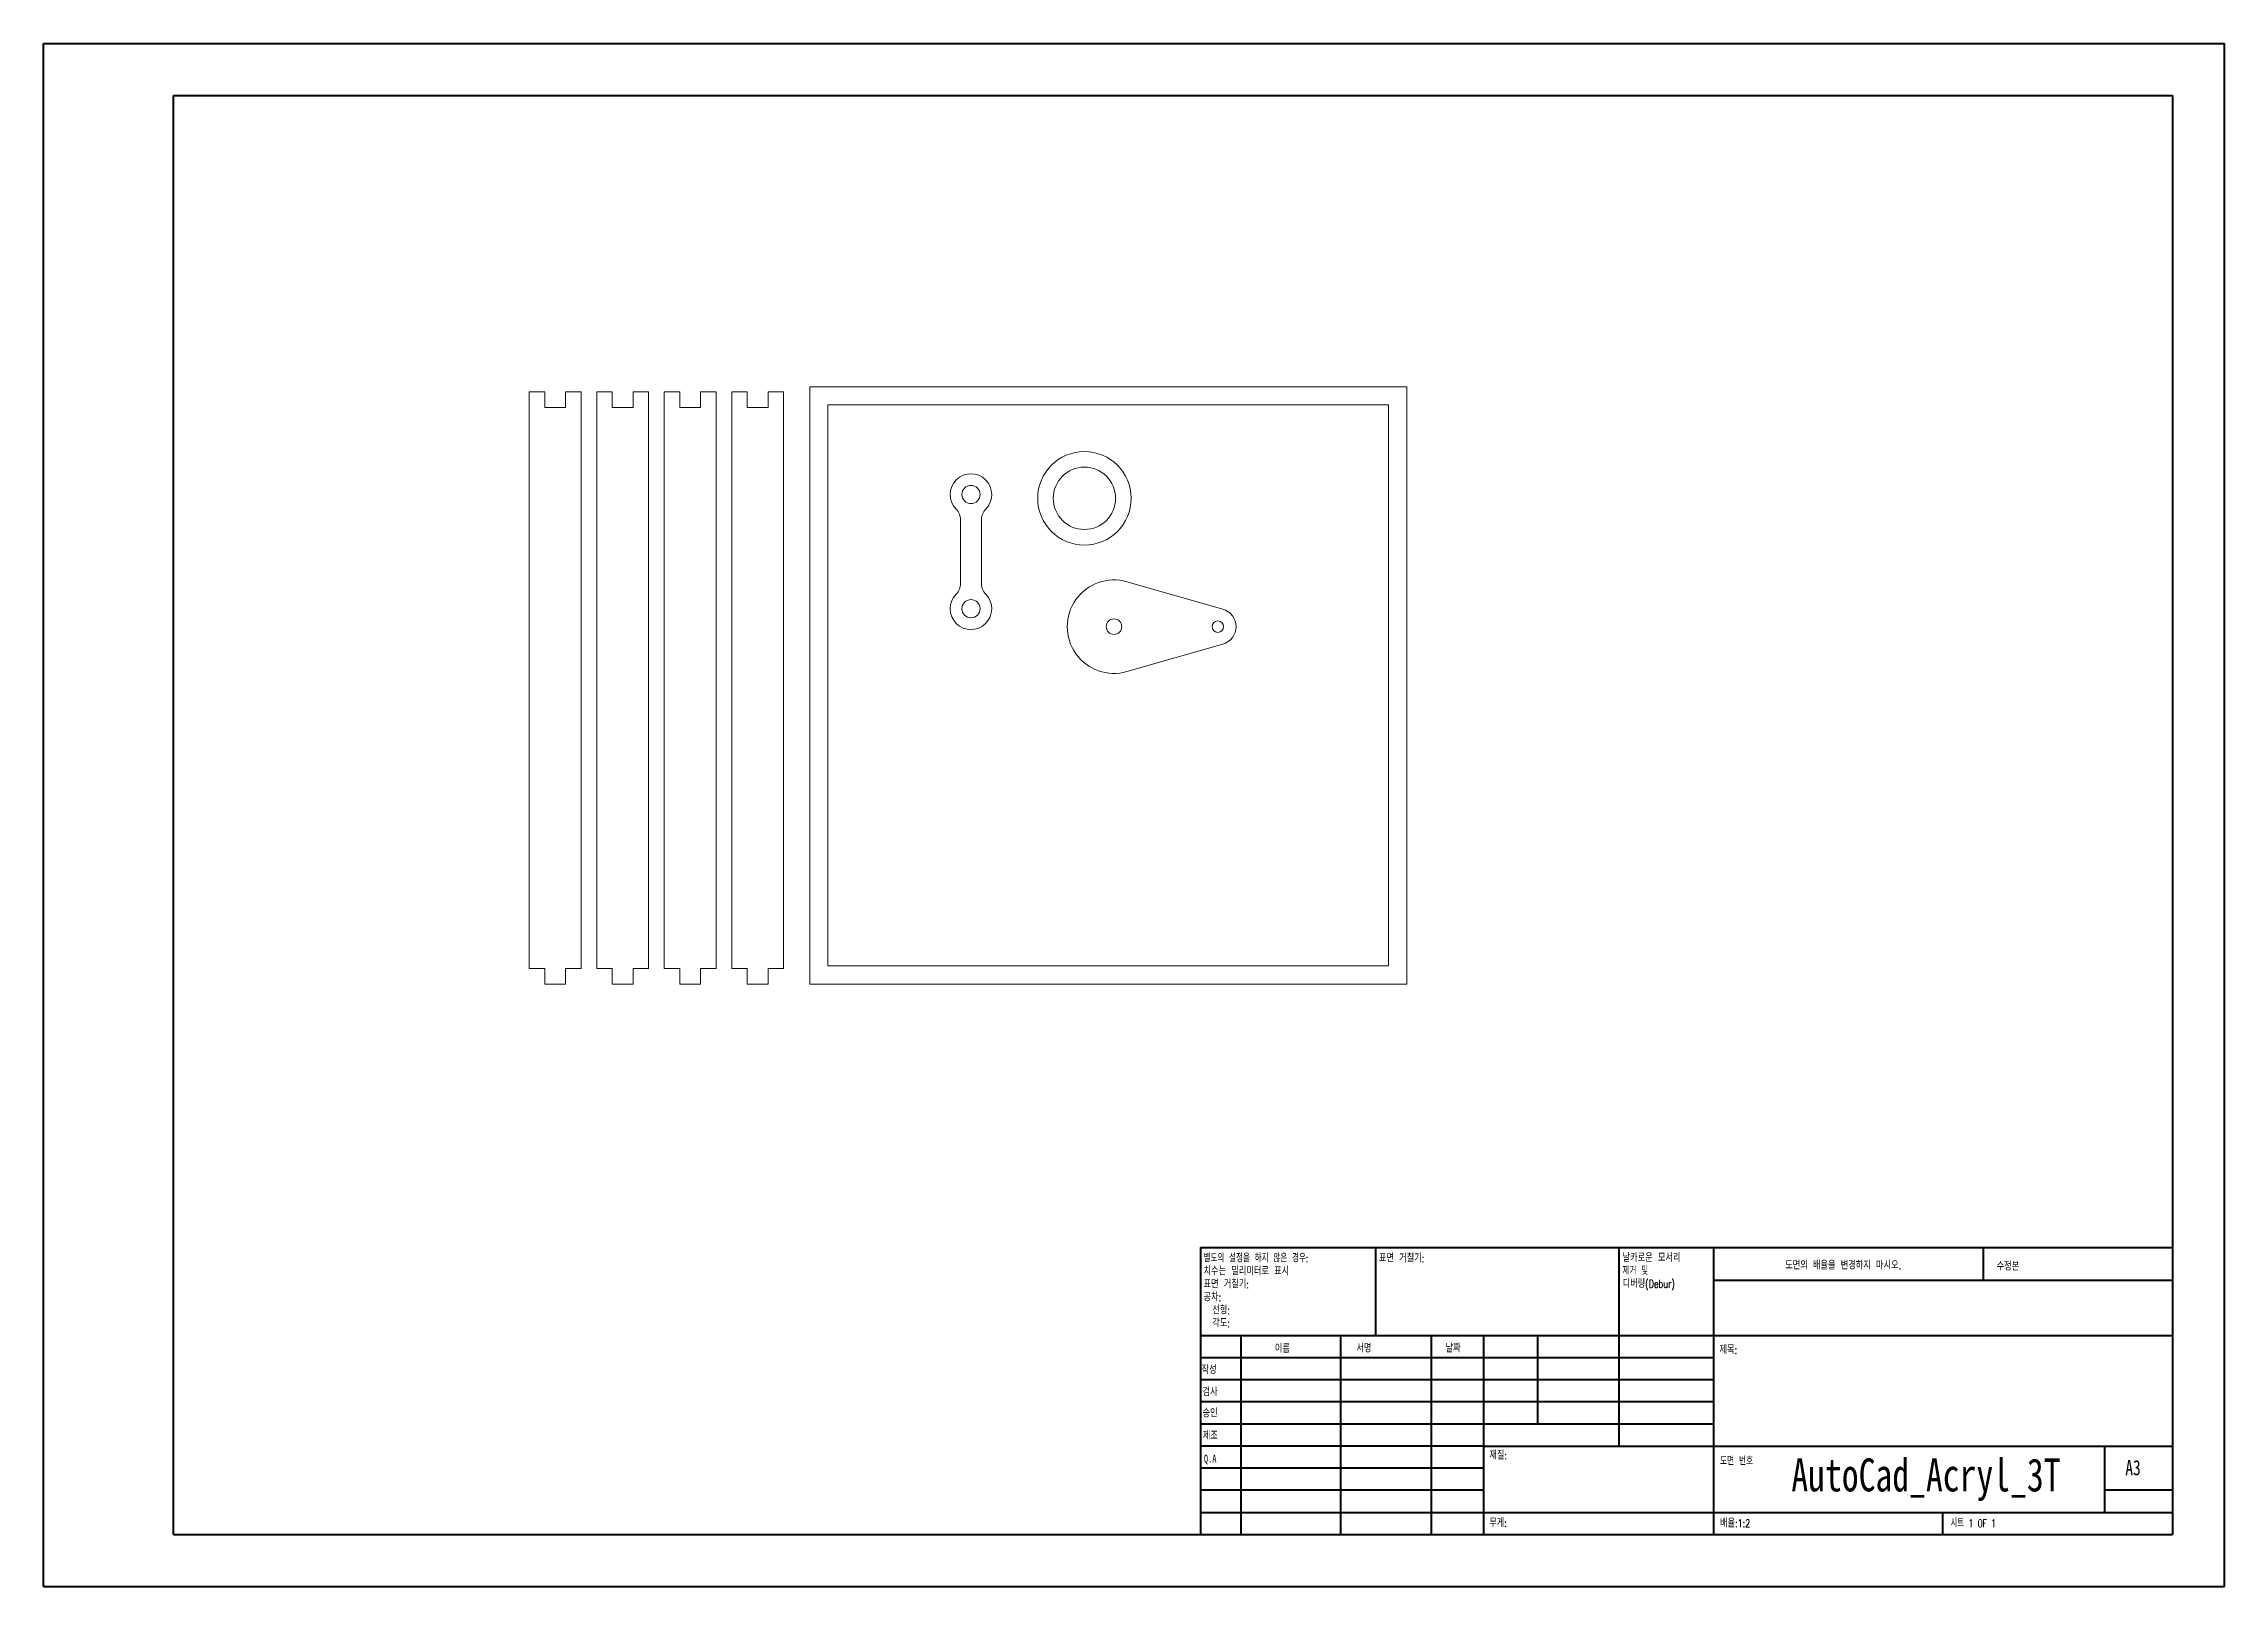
# Model space of a CAD drawing. Header units: millimetres. Extents: x 0 to 420, y 0 to 297.
import ezdxf

# ---------------------------------------------------------------- set-up
doc = ezdxf.new("R2010")
doc.units = ezdxf.units.MM
doc.styles.add('SLDTEXTSTYLE0', font='TXT', dxfattribs={"width": 0.75})
doc.styles.add('SLDTEXTSTYLE1', font='TXT', dxfattribs={"width": 0.75, "bigfont": 'bigfont'})
doc.styles.add('SLDTEXTSTYLE2', font='TXT', dxfattribs={"width": 0.666667, "bigfont": 'bigfont'})
doc.styles.add('SLDTEXTSTYLE3', font='TXT', dxfattribs={"width": 0.7, "bigfont": 'bigfont'})
doc.styles.add('SLDTEXTSTYLE4', font='TXT', dxfattribs={"width": 0.6875, "bigfont": 'bigfont'})
doc.styles.add('SLDTEXTSTYLE5', font='TXT', dxfattribs={"width": 0.691176, "bigfont": 'bigfont'})

# ---------------------------------------------------------------- blocks, each defined once
blk = doc.blocks.new('SW_NOTE_0')
at = {"color": 0, "linetype": 'Continuous', "lineweight": 0, "char_height": 1.5, "attachment_point": 1}
for s, insert, style in [('날카로운 모서리', (0, 1.93), 'SLDTEXTSTYLE1'), ('제거 및', (0, -0.57), 'SLDTEXTSTYLE4'), ('디버링(Debur)', (0, -3.07), 'SLDTEXTSTYLE1')]:
    blk.add_mtext(s, dxfattribs=dict(at, insert=insert, style=style))
blk = doc.blocks.new('SW_NOTE_1')
at = {"color": 0, "linetype": 'Continuous', "lineweight": 0, "char_height": 1.5, "attachment_point": 1}
for s, insert, style in [('별도의 설정을 하지 않은 경우:', (0, 1.93), 'SLDTEXTSTYLE5'), ('표면 거칠기:', (0, -3.07), 'SLDTEXTSTYLE1'), ('치수는 밀리미터로 표시', (0, -0.57), 'SLDTEXTSTYLE1'), ('공차:', (0, -5.57), 'SLDTEXTSTYLE1'), ('선형:', (1.69, -8.07), 'SLDTEXTSTYLE1'), ('각도:', (1.69, -10.57), 'SLDTEXTSTYLE1')]:
    blk.add_mtext(s, dxfattribs=dict(at, insert=insert, style=style))

msp = doc.modelspace()

# ---------------------------------------------------------------- linework, layer by layer
at = {"color": 7, "linetype": 'Continuous', "lineweight": 40}
for p, q in [((0.08, 0.21), (0.08, 297.21)), ((0.08, 297.21), (420.08, 297.21)), ((420.08, 0.21), (420.08, 297.21)), ((25.08, 10.21), (25.08, 287.21)), ((25.08, 287.21), (410.08, 287.21)), ((410.08, 287.21), (410.08, 10.21)), ((222.88, 65.46), (410.08, 65.46)), ((222.88, 65.46), (222.88, 10.21)), ((256.68, 48.46), (256.68, 65.46)), ((303.48, 65.46), (303.48, 27.21)), ((321.68, 65.46), (321.68, 10.21)), ((373.68, 59.09), (373.68, 65.46)), ((410.08, 59.09), (321.68, 59.09)), ((410.08, 48.46), (222.88, 48.46)), ((230.68, 48.46), (230.68, 10.21)), ((249.87, 48.46), (249.87, 10.21)), ((267.28, 48.46), (267.28, 10.21)), ((277.48, 10.21), (277.48, 48.46)), ((287.88, 31.46), (287.88, 48.46)), ((321.68, 44.21), (222.88, 44.21)), ((321.68, 39.96), (222.88, 39.96)), ((321.68, 35.71), (222.88, 35.71)), ((321.68, 31.46), (222.88, 31.46)), ((277.48, 27.21), (222.88, 27.21)), ((277.48, 27.21), (410.08, 27.21)), ((397.08, 14.46), (397.08, 27.21)), ((277.48, 22.96), (222.88, 22.96)), ((277.48, 18.71), (222.88, 18.71)), ((410.08, 18.71), (397.08, 18.71)), ((222.88, 14.46), (410.08, 14.46)), ((365.88, 10.21), (365.88, 14.46)), ((25.08, 10.21), (410.08, 10.21)), ((0.08, 0.21), (420.08, 0.21))]:
    msp.add_line(p, q, dxfattribs=at)
at = {"color": 7, "linetype": 'Continuous', "lineweight": 15}
for p, q in [((262.62, 231.17), (147.62, 231.17)), ((147.62, 231.17), (147.62, 116.17)), ((262.62, 116.17), (262.62, 231.17)), ((93.6, 119.17), (93.6, 230.17)), ((93.6, 230.17), (96.6, 230.17)), ((96.6, 230.17), (96.6, 227.17)), ((96.6, 227.17), (100.6, 227.17)), ((100.6, 227.17), (100.6, 230.17)), ((100.6, 230.17), (103.6, 230.17)), ((103.6, 230.17), (103.6, 119.17)), ((106.6, 119.17), (106.6, 230.17)), ((106.6, 230.17), (109.6, 230.17)), ((109.6, 230.17), (109.6, 227.17)), ((109.6, 227.17), (113.6, 227.17)), ((113.6, 227.17), (113.6, 230.17)), ((113.6, 230.17), (116.6, 230.17)), ((116.6, 230.17), (116.6, 119.17)), ((119.6, 119.17), (119.6, 230.17)), ((119.6, 230.17), (122.6, 230.17)), ((122.6, 230.17), (122.6, 227.17)), ((122.6, 227.17), (126.6, 227.17)), ((126.6, 227.17), (126.6, 230.17)), ((126.6, 230.17), (129.6, 230.17)), ((129.6, 230.17), (129.6, 119.17)), ((132.6, 119.17), (132.6, 230.17)), ((132.6, 230.17), (135.6, 230.17)), ((135.6, 230.17), (135.6, 227.17)), ((135.6, 227.17), (139.6, 227.17)), ((139.6, 227.17), (139.6, 230.17)), ((139.6, 230.17), (142.6, 230.17)), ((142.6, 230.17), (142.6, 119.17)), ((151.12, 227.67), (151.12, 119.67)), ((259.12, 227.67), (151.12, 227.67)), ((259.12, 119.67), (259.12, 227.67)), ((176.68, 205.52), (176.68, 193.32)), ((180.68, 193.32), (180.68, 205.52)), ((227.2, 188.33), (208.71, 193.62)), ((208.71, 176.32), (227.2, 181.6)), ((96.6, 119.17), (93.6, 119.17)), ((96.6, 116.17), (96.6, 119.17)), ((103.6, 119.17), (100.6, 119.17)), ((100.6, 119.17), (100.6, 116.17)), ((109.6, 119.17), (106.6, 119.17)), ((109.6, 116.17), (109.6, 119.17)), ((116.6, 119.17), (113.6, 119.17)), ((113.6, 119.17), (113.6, 116.17)), ((122.6, 119.17), (119.6, 119.17)), ((122.6, 116.17), (122.6, 119.17)), ((126.6, 119.17), (126.6, 116.17)), ((129.6, 119.17), (126.6, 119.17)), ((135.6, 119.17), (132.6, 119.17)), ((135.6, 116.17), (135.6, 119.17)), ((142.6, 119.17), (139.6, 119.17)), ((139.6, 119.17), (139.6, 116.17)), ((151.12, 119.67), (259.12, 119.67)), ((100.6, 116.17), (96.6, 116.17)), ((113.6, 116.17), (109.6, 116.17)), ((126.6, 116.17), (122.6, 116.17)), ((139.6, 116.17), (135.6, 116.17)), ((147.62, 116.17), (262.62, 116.17))]:
    msp.add_line(p, q, dxfattribs=at)
for centre, radius in [((200.53, 209.68), 9), ((200.53, 209.68), 6), ((178.68, 210.42), 1.75), ((178.68, 188.42), 1.75), ((206.23, 184.97), 1.5), ((226.23, 184.97), 1.1)]:
    msp.add_circle(centre, radius, dxfattribs=at)
for centre, radius, start, end in [((178.68, 210.42), 4, 315.5847, 224.4153), ((173.68, 205.52), 3, 0, 44.4153), ((183.68, 205.52), 3, 135.5847, 180), ((173.68, 193.32), 3, 315.5847, 0), ((183.68, 193.32), 3, 180, 224.4153), ((206.23, 184.97), 9, 74.038, 285.962), ((178.68, 188.42), 4, 135.5847, 44.4153), ((226.23, 184.97), 3.5, 285.962, 74.038)]:
    msp.add_arc(centre, radius, start, end, dxfattribs=at)

# ---------------------------------------------------------------- block references
at = {"color": 7, "linetype": 'Continuous', "lineweight": 0}
for name, p in [('SW_NOTE_1', (223.47, 62.2)), ('SW_NOTE_0', (304.19, 62.28))]:
    msp.add_blockref(name, p, dxfattribs=at)

# ---------------------------------------------------------------- texts
for s, insert, char_height, attachment_point, style in [('표면 거칠기:', (257.25, 64.13), 1.5, 1, 'SLDTEXTSTYLE1'), ('도면의 배율을 변경하지 마시오.', (335.49, 62.75), 1.5, 1, 'SLDTEXTSTYLE1'), ('수정본', (376.21, 62.55), 1.5, 1, 'SLDTEXTSTYLE1'), ('이름', (237.2, 46.72), 1.5, 1, 'SLDTEXTSTYLE1'), ('서명', (252.91, 46.78), 1.5, 1, 'SLDTEXTSTYLE1'), ('날짜', (270.09, 46.79), 1.5, 1, 'SLDTEXTSTYLE1'), ('제목:', (322.84, 46.49), 1.5, 1, 'SLDTEXTSTYLE1'), ('작성', (223.09, 42.64), 1.5, 1, 'SLDTEXTSTYLE1'), ('검사', (223.29, 38.37), 1.5, 1, 'SLDTEXTSTYLE1'), ('승인', (223.28, 34.28), 1.5, 1, 'SLDTEXTSTYLE1'), ('제조', (223.33, 29.95), 1.5, 1, 'SLDTEXTSTYLE1'), ('Q.A', (223.55, 25.56), 1.5, 1, 'SLDTEXTSTYLE0'), ('재질:', (278.52, 26.2), 1.5, 1, 'SLDTEXTSTYLE1'), ('도면 번호', (322.95, 25.08), 1.5, 1, 'SLDTEXTSTYLE3'), ('AutoCad_Acryl_3T', (362.6, 24.85), 6.35, 2, 'SLDTEXTSTYLE0'), ('A3', (401, 24.52), 2.91, 1, 'SLDTEXTSTYLE0'), ('무게:', (278.5, 13.16), 1.499, 1, 'SLDTEXTSTYLE1'), ('배율:1:2', (322.95, 13.11), 1.5, 1, 'SLDTEXTSTYLE1'), ('시트 1 OF 1', (367.36, 13.11), 1.5, 1, 'SLDTEXTSTYLE2')]:
    msp.add_mtext(s, dxfattribs=dict(at, insert=insert, char_height=char_height, attachment_point=attachment_point, style=style))

doc.saveas('drawing.dxf')
